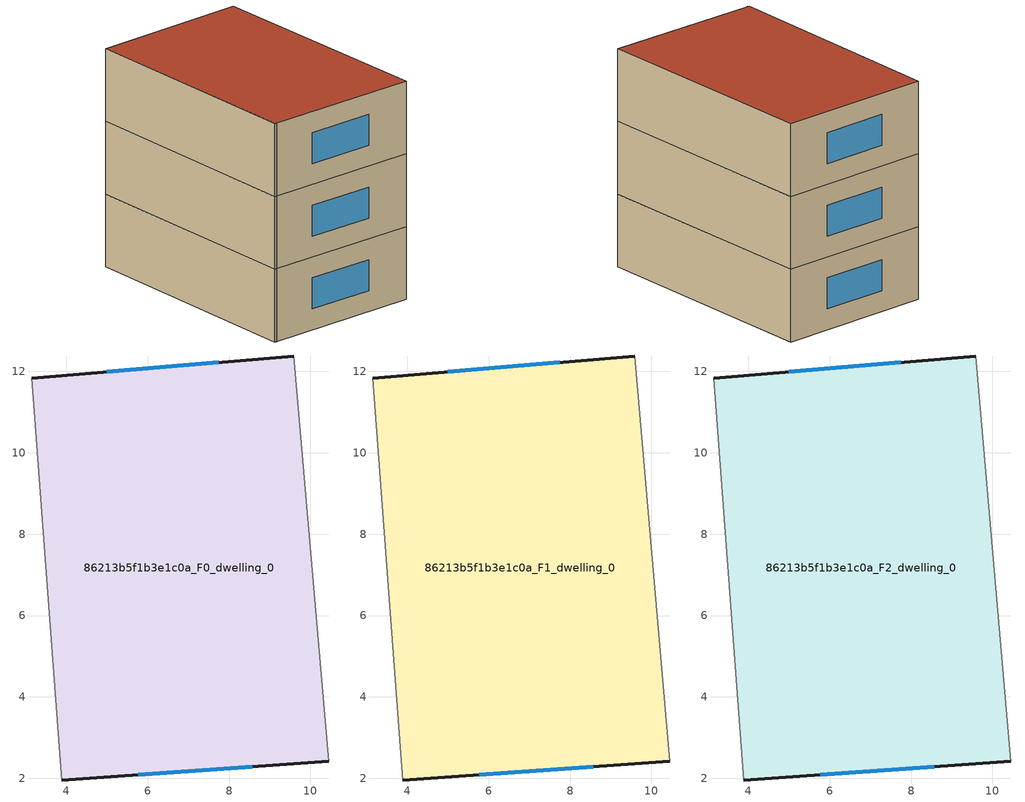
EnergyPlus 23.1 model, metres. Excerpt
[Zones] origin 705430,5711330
86213b5f1b3e1c0a_F0_dwelling_0
 floor ground (EU_floor_Construction): 9.59,12.38 10.45,2.41 3.88,1.96 3.15,11.83 z0
 wall outside (EU_wall_Construction): 9.59,12.38 3.15,11.83 / 3.88,1.96 10.45,2.41 z0:3
 wall adiabatic (EU_wall_Construction): 10.45,2.41 9.59,12.38 / 3.15,11.83 3.88,1.96 z0:3
 window (EU_Window_Construction): 7.74,12.22 5,11.99 / 5.77,2.09 8.57,2.28 z0.86:2.14
86213b5f1b3e1c0a_F1_dwelling_0
 floor to 86213b5f1b3e1c0a_F0_dwelling_0 (EU_floor_Construction): 9.59,12.38 10.45,2.41 3.88,1.96 3.15,11.83 z3
 wall outside (EU_wall_Construction): 9.59,12.38 3.15,11.83 / 3.88,1.96 10.45,2.41 z3:6
 wall adiabatic (EU_wall_Construction): 10.45,2.41 9.59,12.38 / 3.15,11.83 3.88,1.96 z3:6
 window (EU_Window_Construction): 7.74,12.22 5,11.99 / 5.77,2.09 8.57,2.28 z3.86:5.14
86213b5f1b3e1c0a_F2_dwelling_0
 floor to 86213b5f1b3e1c0a_F1_dwelling_0 (EU_floor_Construction): 9.59,12.38 10.45,2.41 3.88,1.96 3.15,11.83 z6
 wall outside (EU_wall_Construction): 9.59,12.38 3.15,11.83 / 3.88,1.96 10.45,2.41 z6:9
 wall adiabatic (EU_wall_Construction): 10.45,2.41 9.59,12.38 / 3.15,11.83 3.88,1.96 z6:9
 window (EU_Window_Construction): 7.74,12.22 5,11.99 / 5.77,2.09 8.57,2.28 z6.86:8.14
 roof outside (EU_roof_Construction): 10.45,2.41 9.59,12.38 3.15,11.83 3.88,1.96 z9
shading: 3.15,11.83 3.96,1.93 z0:9
[Building]
EU S2 Campaign: North Axis=0; Terrain=City; Solar Distribution=FullExterior
[Site:Location]
London: Latitude=51.5; Longitude=-0.5; Time Zone=0; Elevation=25
[SizingPeriod:WeatherFileDays]
AnnualSizingPeriod: Begin Month=1; Begin Day of Month=1; End Month=12; End Day of Month=31; Day of Week for Start Day=Monday; Use Weather File Daylight Saving Period=No; Use Weather File Rain and Snow Indicators=No
[MATERIAL]
EU_InternalMass_Material: Roughness=MediumRough; Thickness=0.1; Conductivity=1; Density=1800; Specific Heat=900; Thermal Absorptance=0.9; Solar Absorptance=0.7; Visible Absorptance=0.7
[MATERIAL:NOMASS] Roughness=MediumRough; Thermal Absorptance=0.9; Solar Absorptance=0.7; Visible Absorptance=0.7
Name | Thermal Resistance
EU_wall_NoMass | 3.33993
EU_roof_NoMass | 5.24846
EU_floor_NoMass | 4.08214
[WINDOWMATERIAL:SIMPLEGLAZINGSYSTEM]
EU_Window_SimpleGlazing: UFactor=1.72386; Solar Heat Gain Coefficient=0.72; Visible Transmittance=0.72
[CONSTRUCTION]
EU_wall_Construction: EU_wall_NoMass
EU_roof_Construction: EU_roof_NoMass
EU_floor_Construction: EU_floor_NoMass
EU_Window_Construction: EU_Window_SimpleGlazing
EU_InternalMass_Construction: EU_InternalMass_Material
[ZONE] Type=1; Multiplier=1; Ceiling Height=autocalculate; Floor Area=autocalculate; Part of Total Floor Area=Yes
Name | Volume
86213b5f1b3e1c0a_F0_dwelling_0 | 194.708
86213b5f1b3e1c0a_F1_dwelling_0; 86213b5f1b3e1c0a_F2_dwelling_0 | 194.709
[INTERNALMASS] Construction=EU_InternalMass_Construction; Surface Area=64.9029
Name | Zone or ZoneList
86213b5f1b3e1c0a_F0_dwelling_0_EU_InternalMass | 86213b5f1b3e1c0a_F0_dwelling_0
86213b5f1b3e1c0a_F1_dwelling_0_EU_InternalMass | 86213b5f1b3e1c0a_F1_dwelling_0
86213b5f1b3e1c0a_F2_dwelling_0_EU_InternalMass | 86213b5f1b3e1c0a_F2_dwelling_0
[OTHEREQUIPMENT] Fuel Type=Electricity; Design Level Calculation Method=Watts/Area; Power per Zone Floor Area=1; Fraction Latent=0; Fraction Radiant=0; Fraction Lost=0; Carbon Dioxide Generation Rate=0; EndUse Subcategory=EU_Step8_InternalGains
Name | Zone or ZoneList or Space or SpaceList | Schedule
EU_Step8_InternalGain_86213b5f1b3e1c0a_F0_dwelling_0_f000 | 86213b5f1b3e1c0a_F0_dwelling_0 | EU_Step8_GainSchedule_86213b5f1b3e1c0a_F0_dwelling_0_f000
EU_Step8_InternalGain_86213b5f1b3e1c0a_F1_dwelling_0_f000 | 86213b5f1b3e1c0a_F1_dwelling_0 | EU_Step8_GainSchedule_86213b5f1b3e1c0a_F1_dwelling_0_f000
EU_Step8_InternalGain_86213b5f1b3e1c0a_F2_dwelling_0_f000 | 86213b5f1b3e1c0a_F2_dwelling_0 | EU_Step8_GainSchedule_86213b5f1b3e1c0a_F2_dwelling_0_f000
[ZONEVENTILATION:DESIGNFLOWRATE] Schedule=EU_AlwaysOn; Design Flow Rate Calculation Method=AirChanges/Hour; Air Changes per Hour=0.453648; Ventilation Type=Natural; Fan Pressure Rise=0; Fan Total Efficiency=1; Constant Term Coefficient=1; Temperature Term Coefficient=0; Velocity Term Coefficient=0; Velocity Squared Term Coefficient=0; Minimum Indoor Temperature=-100; Maximum Indoor Temperature=100; Delta Temperature=-100; Minimum Outdoor Temperature=-100; Maximum Outdoor Temperature=100; Maximum Wind Speed=40
Name | Zone or ZoneList or Space or SpaceList
EU_ConstantAir_86213b5f1b3e1c0a_F0_dwelling_0 | 86213b5f1b3e1c0a_F0_dwelling_0
EU_ConstantAir_86213b5f1b3e1c0a_F1_dwelling_0 | 86213b5f1b3e1c0a_F1_dwelling_0
EU_ConstantAir_86213b5f1b3e1c0a_F2_dwelling_0 | 86213b5f1b3e1c0a_F2_dwelling_0
[HVACTEMPLATE:THERMOSTAT] Constant Heating Setpoint=20; Constant Cooling Setpoint=50
EU_HeatOnly_86213b5f1b3e1c0a_F0_dwelling_0; EU_HeatOnly_86213b5f1b3e1c0a_F1_dwelling_0; EU_HeatOnly_86213b5f1b3e1c0a_F2_dwelling_0
[HVACTEMPLATE:ZONE:IDEALLOADSAIRSYSTEM] System Availability Schedule=EU_AlwaysOn; Maximum Heating Supply Air Temperature=50; Minimum Cooling Supply Air Temperature=13; Maximum Heating Supply Air Humidity Ratio=0.0156; Minimum Cooling Supply Air Humidity Ratio=0.0077; Heating Limit=NoLimit; Cooling Limit=NoLimit; Heating Availability Schedule=EU_AlwaysOn; Cooling Availability Schedule=EU_CoolingOff; Dehumidification Control Type=ConstantSensibleHeatRatio; Cooling Sensible Heat Ratio=0.7; Dehumidification Setpoint=60; Humidification Control Type=None; Humidification Setpoint=30; Outdoor Air Method=None; Outdoor Air Flow Rate per Person=0.00944; Outdoor Air Flow Rate per Zone Floor Area=0; Outdoor Air Flow Rate per Zone=0; Demand Controlled Ventilation Type=None; Outdoor Air Economizer Type=NoEconomizer; Heat Recovery Type=None; Sensible Heat Recovery Effectiveness=0.7; Latent Heat Recovery Effectiveness=0.65
Name | Template Thermostat
86213b5f1b3e1c0a_F0_dwelling_0 | EU_HeatOnly_86213b5f1b3e1c0a_F0_dwelling_0
86213b5f1b3e1c0a_F1_dwelling_0 | EU_HeatOnly_86213b5f1b3e1c0a_F1_dwelling_0
86213b5f1b3e1c0a_F2_dwelling_0 | EU_HeatOnly_86213b5f1b3e1c0a_F2_dwelling_0
[SIZING:ZONE] Zone Cooling Design Supply Air Temperature Input Method=SupplyAirTemperature; Zone Cooling Design Supply Air Temperature=13; Zone Heating Design Supply Air Temperature Input Method=SupplyAirTemperature; Zone Heating Design Supply Air Temperature=50; Zone Cooling Design Supply Air Humidity Ratio=0.008; Zone Heating Design Supply Air Humidity Ratio=0.008; Cooling Design Air Flow Method=DesignDay; Cooling Design Air Flow Rate=0; Cooling Minimum Air Flow per Zone Floor Area=0.000762; Cooling Minimum Air Flow=0; Cooling Minimum Air Flow Fraction=0.2; Heating Design Air Flow Method=DesignDay; Heating Design Air Flow Rate=0; Heating Maximum Air Flow per Zone Floor Area=0.002032; Heating Maximum Air Flow=0.141576; Heating Maximum Air Flow Fraction=0.3; Account for Dedicated Outdoor Air System=No; Dedicated Outdoor Air System Control Strategy=NeutralSupplyAir; Dedicated Outdoor Air Low Setpoint Temperature for Design=autosize; Dedicated Outdoor Air High Setpoint Temperature for Design=autosize; Zone Load Sizing Method=Sensible Load Only No Latent Load; Zone Latent Cooling Design Supply Air Humidity Ratio Input Method=HumidityRatioDifference; Zone Cooling Design Supply Air Humidity Ratio Difference=0.005; Zone Latent Heating Design Supply Air Humidity Ratio Input Method=HumidityRatioDifference; Zone Humidification Design Supply Air Humidity Ratio Difference=0.005
86213b5f1b3e1c0a_F0_dwelling_0; 86213b5f1b3e1c0a_F1_dwelling_0; 86213b5f1b3e1c0a_F2_dwelling_0
[SCHEDULE:CONSTANT]
Name | Hourly Value
EU_AlwaysOn | 1
EU_CoolingOff | 0
[SCHEDULE:FILE] Column Number=1; Rows to Skip at Top=0; Number of Hours of Data=8760; Column Separator=Comma; Interpolate to Timestep=No; Minutes per Item=60; Adjust Schedule for Daylight Savings=Yes
Name | File
EU_Step8_GainSchedule_86213b5f1b3e1c0a_F0_dwelling_0_f000 | ../../schedules/86213b5f1b3e1c0a/86213b5f1b3e1c0a_F0_dwelling_0_f000_gain.csv
EU_Step8_GainSchedule_86213b5f1b3e1c0a_F1_dwelling_0_f000 | ../../schedules/86213b5f1b3e1c0a/86213b5f1b3e1c0a_F1_dwelling_0_f000_gain.csv
EU_Step8_GainSchedule_86213b5f1b3e1c0a_F2_dwelling_0_f000 | ../../schedules/86213b5f1b3e1c0a/86213b5f1b3e1c0a_F2_dwelling_0_f000_gain.csv
